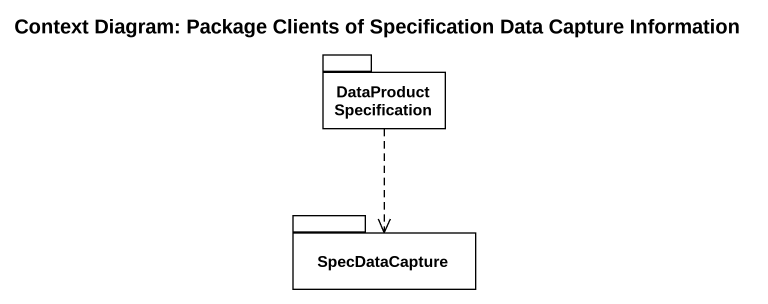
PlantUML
@startuml
title Context Diagram: Package Clients of Specification Data Capture Information
package DataProductSpecification {
}
package SpecDataCapture {
}
DataProductSpecification ..> SpecDataCapture
@enduml
